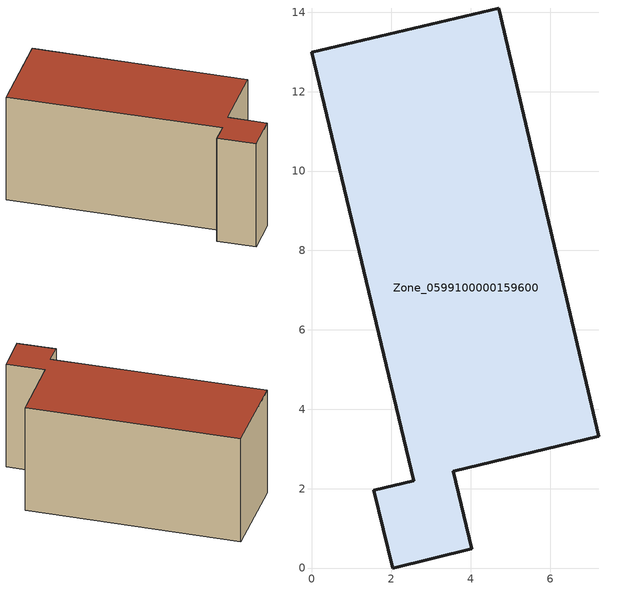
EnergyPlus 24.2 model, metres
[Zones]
Zone_0599100000159600
 floor ground (C_G): 1.56,1.96 2.57,2.2 0,12.99 4.71,14.11 7.22,3.32 3.56,2.44 4.02,0.49 2.03,0 z0
 wall outside (C_F): 2.57,2.2 1.56,1.96 2.03,0 4.02,0.49 3.56,2.44 7.22,3.32 4.71,14.11 0,12.99 2.57,2.2 z0:5.92
 roof outside (C_R): 4.71,14.11 0,12.99 2.57,2.2 1.56,1.96 2.03,0 4.02,0.49 3.56,2.44 7.22,3.32 z5.92
[BUILDING]
Pand.0599100000159600: North Axis=0; Terrain=City; Loads Convergence Tolerance Value=0.04; Temperature Convergence Tolerance Value=0.4; Solar Distribution=FullExterior; Maximum Number of Warmup Days=25; Minimum Number of Warmup Days=1
[Site:Location]
Rotterdam.The.Hague.AP_ZH_NLD Design_Conditions: Latitude=51.96; Longitude=4.45; Time Zone=1; Elevation=-4.5
[SITE:GROUNDTEMPERATURE:BUILDINGSURFACE]
18, 18, 18, 18, 18, 18, 18, 18, 18, 18, 18, 18
[MATERIAL] Thermal Absorptance=0.9; Solar Absorptance=0.7; Visible Absorptance=0.7
Name | Roughness | Thickness | Conductivity | Density | Specific Heat
G.TI.1975-1991 | MediumSmooth | 0.15 | 0.288461 | 540 | 1210
F.TI.1975-1991 | Rough | 0.3 | 0.230769 | 1920 | 840
R.TI.1975-1991 | MediumRough | 0.2 | 0.153846 | 1500 | 1000
[CONSTRUCTION]
C_G: G.TI.1975-1991
C_F: F.TI.1975-1991
C_R: R.TI.1975-1991
[ZONE]
Zone_0599100000159600: Type=1; Multiplier=1; Ceiling Height=Autocalculate; Volume=Autocalculate; Floor Area=autocalculate; Part of Total Floor Area=Yes
[ZONEINFILTRATION:DESIGNFLOWRATE]
Infil_Zone_0599100000159600: Zone or ZoneList or Space or SpaceList=Zone_0599100000159600; Schedule=AlwaysOn; Design Flow Rate Calculation Method=Flow/Area; Flow Rate per Floor Area=0.003; Constant Term Coefficient=1; Temperature Term Coefficient=0; Velocity Term Coefficient=0; Velocity Squared Term Coefficient=0
[HVACTEMPLATE:ZONE:IDEALLOADSAIRSYSTEM]
Zone_0599100000159600: Maximum Heating Supply Air Temperature=50; Minimum Cooling Supply Air Temperature=13; Maximum Heating Supply Air Humidity Ratio=0.0156; Minimum Cooling Supply Air Humidity Ratio=0.0077; Heating Limit=NoLimit; Cooling Limit=NoLimit; Dehumidification Control Type=ConstantSensibleHeatRatio; Cooling Sensible Heat Ratio=0.7; Dehumidification Setpoint=60; Humidification Control Type=None; Humidification Setpoint=30; Outdoor Air Method=None; Outdoor Air Flow Rate per Person=0.00944; Outdoor Air Flow Rate per Zone Floor Area=0; Outdoor Air Flow Rate per Zone=0; Demand Controlled Ventilation Type=None; Outdoor Air Economizer Type=NoEconomizer; Heat Recovery Type=None; Sensible Heat Recovery Effectiveness=0.7; Latent Heat Recovery Effectiveness=0.65
[ZONECONTROL:THERMOSTAT]
ThermostatControl_Zone_0599100000159600: Zone or ZoneList=Zone_0599100000159600; Control Type Schedule=DualSetpointControlType; Control 1=Thermostat_Zone_0599100000159600; Temperature Difference Between Cutout And Setpoint=0
[THERMOSTATSETPOINT:DUALSETPOINT]
Thermostat_Zone_0599100000159600: Heating Setpoint Temperature Schedule=HeatingSetpoint_Zone_0599100000159600; Cooling Setpoint Temperature Schedule=CoolingSetpoint_Zone_0599100000159600
[SCHEDULE:COMPACT]
HeatingSetpoint_Zone_0599100000159600: Through: 12/31, For: AllDays, Until: 24:00, 21
CoolingSetpoint_Zone_0599100000159600: Through: 12/31, For: AllDays, Until: 24:00, 24
DualSetpointControlType: Through: 12/31, For: AllDays, Until: 24:00, 4
AlwaysOn: Through: 12/31, For: AllDays, Until: 24:00, 1
